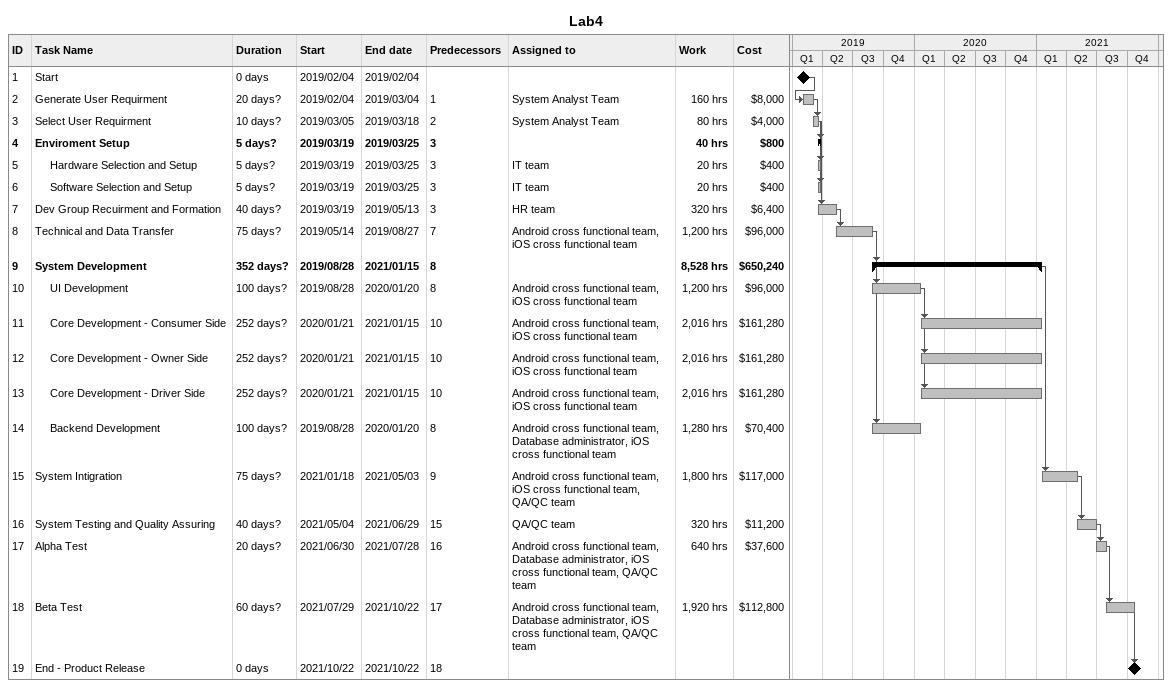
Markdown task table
Lab4

| ID | Level | Task | Duration | Start | Finish | Predecessors | Resources | Work (h) | Cost ($) |
|---|---|---|---|---|---|---|---|---|---|
| 1 | 1 | Start | 0d | 2019-02-04 | 2019-02-04 |  |  |  |  |
| 2 | 1 | Generate User Requirment | 20d? | 2019-02-04 | 2019-03-04 | 1 | System Analyst Team | 160 | 8000 |
| 3 | 1 | Select User Requirment | 10d? | 2019-03-05 | 2019-03-18 | 2 | System Analyst Team | 80 | 4000 |
| 4 | 1 | **Enviroment Setup** | 5d? | 2019-03-19 | 2019-03-25 | 3 |  | 40 | 800 |
| 5 | 2 | Hardware Selection and Setup | 5d? | 2019-03-19 | 2019-03-25 | 3 | IT team | 20 | 400 |
| 6 | 2 | Software Selection and Setup | 5d? | 2019-03-19 | 2019-03-25 | 3 | IT team | 20 | 400 |
| 7 | 1 | Dev Group Recuirment and Formation | 40d? | 2019-03-19 | 2019-05-13 | 3 | HR team | 320 | 6400 |
| 8 | 1 | Technical and Data Transfer | 75d? | 2019-05-14 | 2019-08-27 | 7 | Android cross functional team, iOS cross functional team | 1200 | 96000 |
| 9 | 1 | **System Development** | 352d? | 2019-08-28 | 2021-01-15 | 8 |  | 8528 | 650240 |
| 10 | 2 | UI Development | 100d? | 2019-08-28 | 2020-01-20 | 8 | Android cross functional team, iOS cross functional team | 1200 | 96000 |
| 11 | 2 | Core Development - Consumer Side | 252d? | 2020-01-21 | 2021-01-15 | 10 | Android cross functional team, iOS cross functional team | 2016 | 161280 |
| 12 | 2 | Core Development - Owner Side | 252d? | 2020-01-21 | 2021-01-15 | 10 | Android cross functional team, iOS cross functional team | 2016 | 161280 |
| 13 | 2 | Core Development - Driver Side | 252d? | 2020-01-21 | 2021-01-15 | 10 | Android cross functional team, iOS cross functional team | 2016 | 161280 |
| 14 | 2 | Backend Development | 100d? | 2019-08-28 | 2020-01-20 | 8 | Android cross functional team, Database administrator, iOS cross functional team | 1280 | 70400 |
| 15 | 1 | System Intigration | 75d? | 2021-01-18 | 2021-05-03 | 9 | Android cross functional team, iOS cross functional team, QA/QC team | 1800 | 117000 |
| 16 | 1 | System Testing and Quality Assuring | 40d? | 2021-05-04 | 2021-06-29 | 15 | QA/QC team | 320 | 11200 |
| 17 | 1 | Alpha Test | 20d? | 2021-06-30 | 2021-07-28 | 16 | Android cross functional team, Database administrator, iOS cross functional team, QA/QC team | 640 | 37600 |
| 18 | 1 | Beta Test | 60d? | 2021-07-29 | 2021-10-22 | 17 | Android cross functional team, Database administrator, iOS cross functional team, QA/QC team | 1920 | 112800 |
| 19 | 1 | End - Product Release | 0d | 2021-10-22 | 2021-10-22 | 18 |  |  |  |
